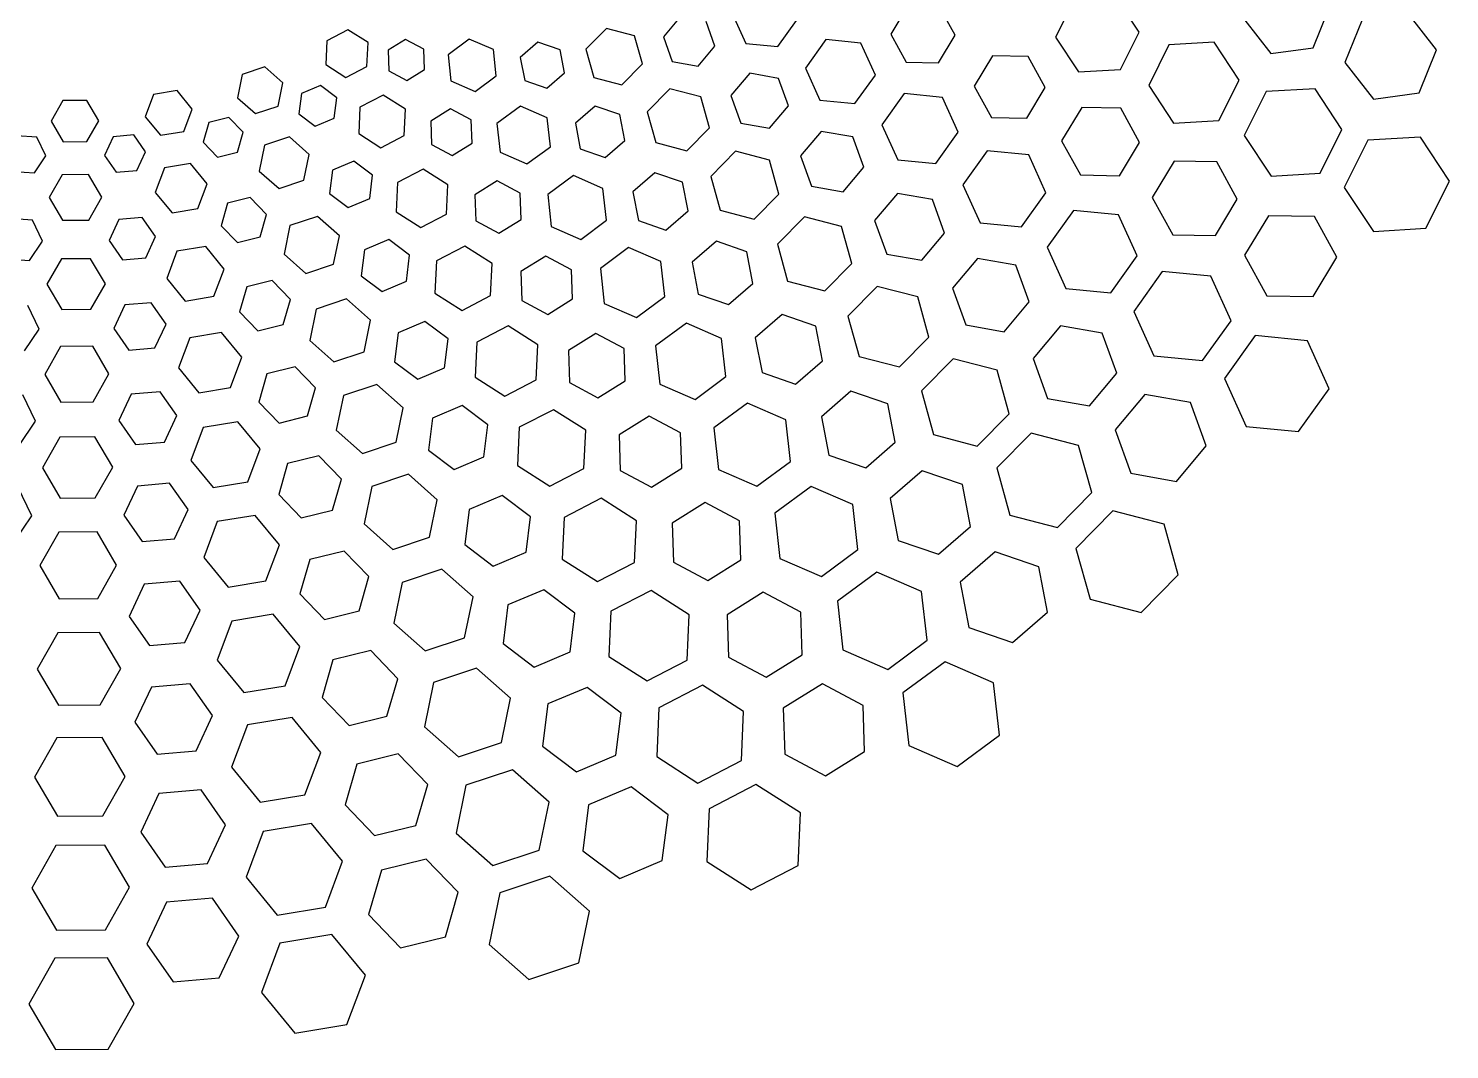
# Model space of a CAD drawing. Extents: x 6951 to 14367, y 6512 to 13929.
# Drawn here: x 10557 to 14004, y 6512 to 8990 of the extents above; entities that cross this region are included whole.
import ezdxf

# ---------------------------------------------------------------- set-up
doc = ezdxf.new("R2010")
doc.units = 0
doc.layers.get('0').update_dxf_attribs({"color": 1, "linetype": 'CONTINUOUS'})

msp = doc.modelspace()

# ---------------------------------------------------------------- linework, layer by layer
for p, q in [((13250.8, 8981), (13195, 9065.6)), ((12688.8, 9043.2), (12648.4, 8976.2)), ((12804.9, 8973.2), (12767.1, 9041.7)), ((13093.8, 9059.5), (13048.5, 8968.9)), ((13672.8, 8942.9), (13711.5, 9038.6)), ((12138, 9018), (12097, 8969.3)), ((12222.2, 8947.1), (12200.6, 9006.9)), ((12264.8, 9024.3), (12297, 8953.3)), ((12374.6, 8945.8), (12419.9, 9009.2)), ((13507.1, 9010.1), (13570.6, 8928.7)), ((13792.3, 9010.6), (13750.2, 8906.8)), ((13972.1, 8937.7), (13903.2, 9026)), ((11332.1, 8986.4), (11280.7, 8959.7)), ((11380.8, 8955.3), (11332.1, 8986.4)), ((11471.8, 8963.3), (11429.4, 8936.9)), ((11515.9, 8939.8), (11471.8, 8963.3)), ((11626.1, 8963.9), (11574.7, 8926)), ((11684.7, 8938.4), (11626.1, 8963.9)), ((11958.8, 8989.7), (11909.2, 8939.3)), ((12027.3, 8971.9), (11958.8, 8989.7)), ((12046.2, 8903.7), (12027.3, 8971.9)), ((12097, 8969.3), (12118.7, 8909.6)), ((12491.2, 8962.7), (12441.6, 8893.3)), ((12576.2, 8954.4), (12491.2, 8962.7)), ((12648.4, 8976.2), (12686.3, 8907.7)), ((12764.5, 8906.2), (12804.9, 8973.2)), ((13048.5, 8968.9), (13104.3, 8884.3)), ((13205.5, 8890.4), (13250.8, 8981)), ((11280.7, 8959.7), (11278.2, 8902)), ((11378.2, 8897.5), (11380.8, 8955.3)), ((11429.4, 8936.9), (11431.1, 8887)), ((11517.6, 8889.9), (11515.9, 8939.8)), ((11691.8, 8874.9), (11684.7, 8938.4)), ((11792.9, 8956.2), (11750.1, 8919)), ((11846.4, 8937.6), (11792.9, 8956.2)), ((11857.1, 8882), (11846.4, 8937.6)), ((11909.2, 8939.3), (11928, 8871.1)), ((12181.3, 8898.5), (12222.2, 8947.1)), ((12297, 8953.3), (12374.6, 8945.8)), ((12611.5, 8876.7), (12576.2, 8954.4)), ((13323.2, 8949.6), (13274.1, 8851.3)), ((13432.9, 8956.1), (13323.2, 8949.6)), ((13493.5, 8864.4), (13432.9, 8956.1)), ((13570.6, 8928.7), (13672.8, 8942.9)), ((13930, 8833.9), (13972.1, 8937.7)), ((11130.7, 8896.3), (11075.8, 8878)), ((11174, 8857.9), (11130.7, 8896.3)), ((11278.2, 8902), (11326.9, 8870.8)), ((11326.9, 8870.8), (11378.2, 8897.5)), ((11574.7, 8926), (11581.9, 8862.5)), ((11750.1, 8919), (11760.8, 8863.4)), ((11996.5, 8853.3), (12046.2, 8903.7)), ((12118.7, 8909.6), (12181.3, 8898.5)), ((12441.6, 8893.3), (12476.9, 8815.6)), ((12686.3, 8907.7), (12764.5, 8906.2)), ((12895.5, 8923.3), (12851, 8849.5)), ((12981.7, 8921.7), (12895.5, 8923.3)), ((13023.4, 8846.3), (12981.7, 8921.7)), ((13750.2, 8906.8), (13819, 8818.4)), ((11075.8, 8878), (11064.2, 8821.3)), ((11431.1, 8887), (11475.2, 8863.5)), ((11475.2, 8863.5), (11517.6, 8889.9)), ((11581.9, 8862.5), (11640.4, 8837)), ((11640.4, 8837), (11691.8, 8874.9)), ((11760.8, 8863.4), (11814.3, 8844.9)), ((11814.3, 8844.9), (11857.1, 8882)), ((11928, 8871.1), (11996.5, 8853.3)), ((12306.4, 8881), (12260.8, 8826.8)), ((12376.1, 8868.6), (12306.4, 8881)), ((12400.3, 8802.1), (12376.1, 8868.6)), ((12561.8, 8807.3), (12611.5, 8876.7)), ((13104.3, 8884.3), (13205.5, 8890.4)), ((13444.3, 8766.1), (13493.5, 8864.4)), ((10860.7, 8829.3), (10840.4, 8775.2)), ((10917.7, 8838.8), (10860.7, 8829.3)), ((10954.5, 8794.1), (10917.7, 8838.8)), ((11162.4, 8801.3), (11174, 8857.9)), ((11219.1, 8832.2), (11213, 8782.7)), ((11265.1, 8851.7), (11219.1, 8832.2)), ((11305, 8821.6), (11265.1, 8851.7)), ((11417.6, 8828.1), (11360.9, 8798.7)), ((11471.5, 8793.7), (11417.6, 8828.1)), ((12112.5, 8843.3), (12057.8, 8787.8)), ((12188, 8823.7), (12112.5, 8843.3)), ((12260.8, 8826.8), (12285, 8760.3)), ((12681.2, 8831.5), (12627.1, 8755.9)), ((12773.8, 8822.5), (12681.2, 8831.5)), ((12851, 8849.5), (12892.7, 8774)), ((12978.9, 8772.4), (13023.4, 8846.3)), ((13274.1, 8851.3), (13334.6, 8759.6)), ((13559.1, 8836.5), (13506, 8730.4)), ((13677.6, 8843.6), (13559.1, 8836.5)), ((13743, 8744.6), (13677.6, 8843.6)), ((13819, 8818.4), (13930, 8833.9)), ((10640.5, 8814.9), (10612, 8764.6)), ((10698.4, 8815.3), (10640.5, 8814.9)), ((10727.7, 8765.4), (10698.4, 8815.3)), ((10934.1, 8740), (10954.5, 8794.1)), ((11064.2, 8821.3), (11107.5, 8783)), ((11107.5, 8783), (11162.4, 8801.3)), ((11298.8, 8772), (11305, 8821.6)), ((11360.9, 8798.7), (11358.1, 8734.8)), ((11468.6, 8729.9), (11471.5, 8793.7)), ((11581.1, 8794.3), (11533, 8764.4)), ((11631.1, 8767.7), (11581.1, 8794.3)), ((11750.3, 8801.5), (11693.3, 8759.5)), ((11815.1, 8773.2), (11750.3, 8801.5)), ((11931.6, 8801.4), (11883.6, 8759.8)), ((11991.7, 8780.6), (11931.6, 8801.4)), ((12208.7, 8748.6), (12188, 8823.7)), ((12354.7, 8747.9), (12400.3, 8802.1)), ((12476.9, 8815.6), (12561.8, 8807.3)), ((12812.3, 8737.8), (12773.8, 8822.5)), ((13111.7, 8797.9), (13062.9, 8716.9)), ((13206.3, 8796.1), (13111.7, 8797.9)), ((13252, 8713.4), (13206.3, 8796.1)), ((10612, 8764.6), (10641.3, 8714.7)), ((10699.1, 8715.2), (10727.7, 8765.4)), ((10840.4, 8775.2), (10877.1, 8730.5)), ((10995, 8761.7), (10981.2, 8713.7)), ((11043.5, 8773.7), (10995, 8761.7)), ((11078.2, 8737.7), (11043.5, 8773.7)), ((11213, 8782.7), (11252.8, 8752.6)), ((11252.8, 8752.6), (11298.8, 8772)), ((11533, 8764.4), (11534.9, 8707.8)), ((11633, 8711.1), (11631.1, 8767.7)), ((11693.3, 8759.5), (11701.3, 8689.2)), ((11823.1, 8702.9), (11815.1, 8773.2)), ((11883.6, 8759.8), (11895.6, 8697.4)), ((12003.8, 8718.2), (11991.7, 8780.6)), ((12057.8, 8787.8), (12078.6, 8712.7)), ((12285, 8760.3), (12354.7, 8747.9)), ((12627.1, 8755.9), (12665.6, 8671.2)), ((12892.7, 8774), (12978.9, 8772.4)), ((13334.6, 8759.6), (13444.3, 8766.1)), ((10577.6, 8725.7), (10527.8, 8729.2)), ((10599.4, 8680.8), (10577.6, 8725.7)), ((10762.7, 8727), (10741.5, 8681.8)), ((10812.4, 8731.3), (10762.7, 8727)), ((10841, 8690.4), (10812.4, 8731.3)), ((10877.1, 8730.5), (10934.1, 8740)), ((11064.3, 8689.7), (11078.2, 8737.7)), ((11190.5, 8726.5), (11129.9, 8706.3)), ((11238.3, 8684.1), (11190.5, 8726.5)), ((11358.1, 8734.8), (11411.9, 8700.4)), ((11411.9, 8700.4), (11468.6, 8729.9)), ((12154, 8693.1), (12208.7, 8748.6)), ((12479.7, 8740.1), (12429.3, 8680.3)), ((12556.7, 8726.5), (12479.7, 8740.1)), ((12583.4, 8652.9), (12556.7, 8726.5)), ((12758.2, 8662.1), (12812.3, 8737.8)), ((13506, 8730.4), (13571.4, 8631.3)), ((13689.9, 8638.4), (13743, 8744.6)), ((13933.5, 8725.9), (13805.8, 8718.3)), ((14003.9, 8619.2), (13933.5, 8725.9)), ((10641.3, 8714.7), (10699.1, 8715.2)), ((10819.9, 8645.2), (10841, 8690.4)), ((10981.2, 8713.7), (11015.9, 8677.7)), ((11015.9, 8677.7), (11064.3, 8689.7)), ((11129.9, 8706.3), (11117, 8643.8)), ((11534.9, 8707.8), (11584.9, 8681.1)), ((11584.9, 8681.1), (11633, 8711.1)), ((11701.3, 8689.2), (11766.1, 8660.9)), ((11766.1, 8660.9), (11823.1, 8702.9)), ((11895.6, 8697.4), (11955.7, 8676.6)), ((11955.7, 8676.6), (12003.8, 8718.2)), ((12078.6, 8712.7), (12154, 8693.1)), ((12271.9, 8691.6), (12212, 8630.8)), ((12354.5, 8670.1), (12271.9, 8691.6)), ((12882.2, 8692.9), (12823.3, 8610.5)), ((12983.1, 8683.1), (12882.2, 8692.9)), ((13062.9, 8716.9), (13108.7, 8634.2)), ((13203.2, 8632.4), (13252, 8713.4)), ((13805.8, 8718.3), (13748.6, 8603.9)), ((10571.4, 8639.4), (10599.4, 8680.8)), ((10741.5, 8681.8), (10770.1, 8640.9)), ((10950.2, 8661.8), (10887.2, 8651.3)), ((10990.8, 8612.4), (10950.2, 8661.8)), ((11225.4, 8621.6), (11238.3, 8684.1)), ((11346.6, 8667.6), (11294.5, 8645.6)), ((11391.8, 8633.5), (11346.6, 8667.6)), ((12377.2, 8587.8), (12354.5, 8670.1)), ((12429.3, 8680.3), (12456, 8606.7)), ((12533, 8593), (12583.4, 8652.9)), ((12665.6, 8671.2), (12758.2, 8662.1)), ((13025, 8590.8), (12983.1, 8683.1)), ((13335.9, 8667.8), (13282.7, 8579.4)), ((13439.1, 8665.9), (13335.9, 8667.8)), ((13489, 8575.6), (13439.1, 8665.9)), ((10521.6, 8642.9), (10571.4, 8639.4)), ((10638.9, 8634.9), (10607.3, 8579.4)), ((10702.7, 8635.4), (10638.9, 8634.9)), ((10735.1, 8580.3), (10702.7, 8635.4)), ((10770.1, 8640.9), (10819.9, 8645.2)), ((10887.2, 8651.3), (10864.7, 8591.5)), ((11117, 8643.8), (11164.8, 8601.4)), ((11164.8, 8601.4), (11225.4, 8621.6)), ((11294.5, 8645.6), (11287.5, 8589.4)), ((11384.8, 8577.3), (11391.8, 8633.5)), ((11514.8, 8648.3), (11452, 8615.7)), ((11574.5, 8610.2), (11514.8, 8648.3)), ((11693.9, 8619.8), (11640, 8586.2)), ((11750, 8589.9), (11693.9, 8619.8)), ((11879.2, 8632.9), (11816.5, 8586.6)), ((11950.6, 8601.7), (11879.2, 8632.9)), ((12076.6, 8639.8), (12023.1, 8593.4)), ((12143.5, 8616.7), (12076.6, 8639.8)), ((12212, 8630.8), (12234.7, 8548.5)), ((13108.7, 8634.2), (13203.2, 8632.4)), ((13571.4, 8631.3), (13689.9, 8638.4)), ((13946.7, 8504.8), (14003.9, 8619.2)), ((10864.7, 8591.5), (10905.3, 8542.2)), ((10968.3, 8552.6), (10990.8, 8612.4)), ((11287.5, 8589.4), (11332.7, 8555.2)), ((11452, 8615.7), (11448.9, 8545)), ((11571.3, 8539.5), (11574.5, 8610.2)), ((11640, 8586.2), (11642.1, 8522.6)), ((11752.2, 8526.4), (11750, 8589.9)), ((11816.5, 8586.6), (11825.2, 8509.2)), ((11959.3, 8524.3), (11950.6, 8601.7)), ((12023.1, 8593.4), (12036.5, 8523.9)), ((12156.9, 8547.1), (12143.5, 8616.7)), ((12317.3, 8527), (12377.2, 8587.8)), ((12456, 8606.7), (12533, 8593)), ((12665, 8589.4), (12609.5, 8523.5)), ((12749.9, 8574.4), (12665, 8589.4)), ((12823.3, 8610.5), (12865.2, 8518.2)), ((12966, 8508.4), (13025, 8590.8)), ((13748.6, 8603.9), (13819.1, 8497.2)), ((10607.3, 8579.4), (10639.7, 8524.3)), ((10703.6, 8524.8), (10735.1, 8580.3)), ((10905.3, 8542.2), (10968.3, 8552.6)), ((11040.2, 8565.5), (11024.6, 8511.1)), ((11095.2, 8579.2), (11040.2, 8565.5)), ((11134.5, 8538.4), (11095.2, 8579.2)), ((11332.7, 8555.2), (11384.8, 8577.3)), ((12234.7, 8548.5), (12317.3, 8527)), ((12779.3, 8493.3), (12749.9, 8574.4)), ((13091.6, 8548.4), (13027.7, 8459)), ((13201, 8537.8), (13091.6, 8548.4)), ((13282.7, 8579.4), (13332.6, 8489.1)), ((13435.8, 8487.2), (13489, 8575.6)), ((10566.6, 8524.7), (10510.1, 8528.7)), ((10591.4, 8473.8), (10566.6, 8524.7)), ((10639.7, 8524.3), (10703.6, 8524.8)), ((10776.6, 8526.3), (10752.6, 8475)), ((10833.1, 8531.1), (10776.6, 8526.3)), ((10865.5, 8484.7), (10833.1, 8531.1)), ((11118.8, 8484), (11134.5, 8538.4)), ((11258.3, 8533.7), (11191.2, 8511.4)), ((11311.3, 8486.8), (11258.3, 8533.7)), ((11448.9, 8545), (11508.5, 8506.9)), ((11508.5, 8506.9), (11571.3, 8539.5)), ((11642.1, 8522.6), (11698.2, 8492.7)), ((11698.2, 8492.7), (11752.2, 8526.4)), ((11896.6, 8478), (11959.3, 8524.3)), ((12036.5, 8523.9), (12103.4, 8500.7)), ((12103.4, 8500.7), (12156.9, 8547.1)), ((12439, 8532.3), (12373.7, 8466)), ((12529.1, 8508.9), (12439, 8532.3)), ((12609.5, 8523.5), (12638.9, 8442.4)), ((12865.2, 8518.2), (12966, 8508.4)), ((13246.4, 8437.7), (13201, 8537.8)), ((13564.4, 8535.3), (13506.6, 8439.4)), ((13676.4, 8533.2), (13564.4, 8535.3)), ((13730.6, 8435.2), (13676.4, 8533.2)), ((10841.5, 8433.4), (10865.5, 8484.7)), ((11024.6, 8511.1), (11063.9, 8470.3)), ((11063.9, 8470.3), (11118.8, 8484)), ((11191.2, 8511.4), (11177, 8442)), ((11297.1, 8417.5), (11311.3, 8486.8)), ((11825.2, 8509.2), (11896.6, 8478)), ((12553.8, 8419.2), (12529.1, 8508.9)), ((12723.8, 8427.3), (12779.3, 8493.3)), ((13332.6, 8489.1), (13435.8, 8487.2)), ((13819.1, 8497.2), (13946.7, 8504.8)), ((10559.7, 8426.8), (10591.4, 8473.8)), ((10752.6, 8475), (10785.1, 8428.5)), ((10917.3, 8449.1), (10892.4, 8382.9)), ((10987.1, 8460.7), (10917.3, 8449.1)), ((11032, 8406.1), (10987.1, 8460.7)), ((11372.2, 8452.8), (11364.4, 8389.7)), ((11430.8, 8477.6), (11372.2, 8452.8)), ((11481.5, 8439.3), (11430.8, 8477.6)), ((11615.8, 8461.5), (11546.6, 8425.6)), ((11681.5, 8419.6), (11615.8, 8461.5)), ((12012.8, 8458.1), (11944.2, 8407.4)), ((12091, 8423.9), (12012.8, 8458.1)), ((12225.6, 8473.5), (12166.5, 8422.3)), ((12299.6, 8448), (12225.6, 8473.5)), ((12314.4, 8371.1), (12299.6, 8448)), ((12373.7, 8466), (12398.5, 8376.3)), ((13027.7, 8459), (13073.1, 8359)), ((10503.2, 8430.9), (10559.7, 8426.8)), ((10637, 8430.5), (10602, 8369)), ((10707.7, 8431.1), (10637, 8430.5)), ((10743.6, 8370.1), (10707.7, 8431.1)), ((10785.1, 8428.5), (10841.5, 8433.4)), ((11177, 8442), (11229.9, 8395.1)), ((11229.9, 8395.1), (11297.1, 8417.5)), ((11473.7, 8376.2), (11481.5, 8439.3)), ((11546.6, 8425.6), (11543.1, 8347.8)), ((11678, 8341.7), (11681.5, 8419.6)), ((11811.8, 8437.5), (11751.7, 8400)), ((11874.3, 8404.2), (11811.8, 8437.5)), ((12100.6, 8339.1), (12091, 8423.9)), ((12166.5, 8422.3), (12181.4, 8345.4)), ((12488.5, 8352.9), (12553.8, 8419.2)), ((12638.9, 8442.4), (12723.8, 8427.3)), ((12859, 8431.7), (12798.1, 8359.4)), ((12952.1, 8415.2), (12859, 8431.7)), ((12984.3, 8326.3), (12952.1, 8415.2)), ((13182.5, 8348.3), (13246.4, 8437.7)), ((13506.6, 8439.4), (13560.8, 8341.3)), ((13672.8, 8339.2), (13730.6, 8435.2)), ((10892.4, 8382.9), (10937.3, 8328.2)), ((11007.1, 8339.8), (11032, 8406.1)), ((11148.6, 8378.3), (11086.9, 8363)), ((11192.7, 8332.5), (11148.6, 8378.3)), ((11364.4, 8389.7), (11415.1, 8351.4)), ((11415.1, 8351.4), (11473.7, 8376.2)), ((11751.7, 8400), (11754.1, 8329.3)), ((11876.7, 8333.4), (11874.3, 8404.2)), ((11944.2, 8407.4), (11953.7, 8322.6)), ((12398.5, 8376.3), (12488.5, 8352.9)), ((13306.9, 8399.9), (13237.8, 8303.3)), ((13425, 8388.4), (13306.9, 8399.9)), ((13474.1, 8280.3), (13425, 8388.4)), ((10602, 8369), (10637.9, 8308)), ((10708.6, 8308.5), (10743.6, 8370.1)), ((11086.9, 8363), (11069.3, 8301.9)), ((11543.1, 8347.8), (11608.8, 8305.8)), ((11608.8, 8305.8), (11678, 8341.7)), ((12181.4, 8345.4), (12255.3, 8319.9)), ((12255.3, 8319.9), (12314.4, 8371.1)), ((12615.8, 8363.9), (12544.7, 8291.7)), ((12713.9, 8338.4), (12615.8, 8363.9)), ((12798.1, 8359.4), (12830.3, 8270.5)), ((13073.1, 8359), (13182.5, 8348.3)), ((10583.1, 8260), (10555.3, 8317.2)), ((10637.9, 8308), (10708.6, 8308.5)), ((10791, 8318.9), (10764.1, 8261.4)), ((10854.4, 8324.4), (10791, 8318.9)), ((10890.8, 8272.3), (10854.4, 8324.4)), ((10937.3, 8328.2), (11007.1, 8339.8)), ((11175.1, 8271.4), (11192.7, 8332.5)), ((11254.9, 8308.9), (11239.3, 8232.5)), ((11328.8, 8333.5), (11254.9, 8308.9)), ((11387.1, 8281.8), (11328.8, 8333.5)), ((11754.1, 8329.3), (11816.6, 8295.9)), ((11816.6, 8295.9), (11876.7, 8333.4)), ((11953.7, 8322.6), (12031.9, 8288.5)), ((12031.9, 8288.5), (12100.6, 8339.1)), ((12740.9, 8240.8), (12713.9, 8338.4)), ((12923.4, 8253.9), (12984.3, 8326.3)), ((13560.8, 8341.3), (13672.8, 8339.2)), ((11069.3, 8301.9), (11113.4, 8256.1)), ((11371.5, 8205.5), (11387.1, 8281.8)), ((11518.7, 8279.1), (11453.5, 8251.5)), ((11575.2, 8236.4), (11518.7, 8279.1)), ((12153, 8274.6), (12078.1, 8219.4)), ((12238.3, 8237.4), (12153, 8274.6)), ((12385.1, 8295.7), (12320, 8239.2)), ((12466.6, 8267.5), (12385.1, 8295.7)), ((12544.7, 8291.7), (12571.7, 8194.1)), ((13237.8, 8303.3), (13286.9, 8195.3)), ((13405, 8183.7), (13474.1, 8280.3)), ((10547.5, 8207.3), (10583.1, 8260)), ((10764.1, 8261.4), (10800.5, 8209.2)), ((10863.8, 8214.7), (10890.8, 8272.3)), ((10948.5, 8239.2), (10921.1, 8166.2)), ((11025.4, 8252), (10948.5, 8239.2)), ((11074.9, 8191.8), (11025.4, 8252)), ((11113.4, 8256.1), (11175.1, 8271.4)), ((11453.5, 8251.5), (11444.7, 8181.2)), ((11720.4, 8268), (11644.7, 8228.7)), ((11792.3, 8222), (11720.4, 8268)), ((11933, 8250), (11866.6, 8208.6)), ((12002.1, 8213.1), (11933, 8250)), ((12320, 8239.2), (12336.3, 8154.6)), ((12483, 8182.9), (12466.6, 8267.5)), ((12669.8, 8168.6), (12740.9, 8240.8)), ((12830.3, 8270.5), (12923.4, 8253.9)), ((13060.1, 8268.2), (12993.6, 8189.2)), ((13161.7, 8250.1), (13060.1, 8268.2)), ((13196.9, 8153.1), (13161.7, 8250.1)), ((13532, 8244.5), (13457.7, 8140.5)), ((13659.3, 8232.1), (13532, 8244.5)), ((10635, 8218.3), (10596.5, 8150.5)), ((10712.9, 8218.9), (10635, 8218.3)), ((10752.4, 8151.7), (10712.9, 8218.9)), ((10800.5, 8209.2), (10863.8, 8214.7)), ((11239.3, 8232.5), (11297.6, 8180.8)), ((11297.6, 8180.8), (11371.5, 8205.5)), ((11566.5, 8166.1), (11575.2, 8236.4)), ((11644.7, 8228.7), (11640.9, 8143.4)), ((11788.5, 8136.8), (11792.3, 8222)), ((11866.6, 8208.6), (11869.3, 8130.4)), ((12004.7, 8134.9), (12002.1, 8213.1)), ((12078.1, 8219.4), (12088.6, 8126.9)), ((12248.7, 8145), (12238.3, 8237.4)), ((13712.2, 8115.6), (13659.3, 8232.1)), ((11047.5, 8118.8), (11074.9, 8191.8)), ((11444.7, 8181.2), (11501.2, 8138.6)), ((12417.8, 8126.4), (12483, 8182.9)), ((12571.7, 8194.1), (12669.8, 8168.6)), ((12800.1, 8188.5), (12722.9, 8110.2)), ((12906.4, 8160.8), (12800.1, 8188.5)), ((12993.6, 8189.2), (13028.8, 8092.2)), ((13286.9, 8195.3), (13405, 8183.7)), ((10596.5, 8150.5), (10636, 8083.3)), ((10713.9, 8083.9), (10752.4, 8151.7)), ((10921.1, 8166.2), (10970.6, 8106)), ((11135.6, 8151.5), (11116, 8083.4)), ((11204.4, 8168.5), (11135.6, 8151.5)), ((11253.5, 8117.5), (11204.4, 8168.5)), ((11501.2, 8138.6), (11566.5, 8166.1)), ((11640.9, 8143.4), (11712.8, 8097.5)), ((11712.8, 8097.5), (11788.5, 8136.8)), ((11938.3, 8093.5), (12004.7, 8134.9)), ((12173.8, 8089.7), (12248.7, 8145)), ((12336.3, 8154.6), (12417.8, 8126.4)), ((12935.7, 8054.9), (12906.4, 8160.8)), ((13130.4, 8074.1), (13196.9, 8153.1)), ((13457.7, 8140.5), (13510.5, 8024)), ((10574.5, 8036.7), (10543.5, 8100.4)), ((10806.1, 8102.4), (10776.1, 8038.2)), ((10876.6, 8108.4), (10806.1, 8102.4)), ((10917.2, 8050.4), (10876.6, 8108.4)), ((10970.6, 8106), (11047.5, 8118.8)), ((11233.9, 8049.5), (11253.5, 8117.5)), ((11401.9, 8126), (11320.9, 8099)), ((11465.7, 8069.3), (11401.9, 8126)), ((11869.3, 8130.4), (11938.3, 8093.5)), ((12088.6, 8126.9), (12173.8, 8089.7)), ((12552, 8109.6), (12480.6, 8047.6)), ((12641.4, 8078.7), (12552, 8109.6)), ((12722.9, 8110.2), (12752.2, 8004.2)), ((13265, 8101.6), (13192.9, 8015.8)), ((13375.3, 8082), (13265, 8101.6)), ((13637.8, 8011.6), (13712.2, 8115.6)), ((10636, 8083.3), (10713.9, 8083.9)), ((11116, 8083.4), (11165.2, 8032.4)), ((11320.9, 8099), (11303.8, 8015.4)), ((11448.6, 7985.7), (11465.7, 8069.3)), ((11609.1, 8074.9), (11537, 8044.4)), ((11671.5, 8027.7), (11609.1, 8074.9)), ((12301.3, 8080.7), (12219.8, 8020.5)), ((12394.2, 8040.1), (12301.3, 8080.7)), ((12659.3, 7985.8), (12641.4, 8078.7)), ((13028.8, 8092.2), (13130.4, 8074.1)), ((13413.5, 7976.7), (13375.3, 8082)), ((10534.8, 7978.1), (10574.5, 8036.7)), ((10776.1, 8038.2), (10816.6, 7980.2)), ((10887.2, 7986.3), (10917.2, 8050.4)), ((11065.1, 8035.5), (10980.9, 8021.5)), ((11119.3, 7969.6), (11065.1, 8035.5)), ((11165.2, 8032.4), (11233.9, 8049.5)), ((11537, 8044.4), (11527.4, 7966.8)), ((11830.2, 8064.8), (11747.6, 8022)), ((11908.6, 8014.8), (11830.2, 8064.8)), ((12062.7, 8049.4), (11989.6, 8003.8)), ((12138.8, 8008.8), (12062.7, 8049.4)), ((12405.5, 7939.4), (12394.2, 8040.1)), ((12480.6, 8047.6), (12498.5, 7954.8)), ((12858.5, 7976.6), (12935.7, 8054.9)), ((10632.9, 7998.2), (10590.8, 7924)), ((10718.2, 7998.9), (10632.9, 7998.2)), ((10761.5, 7925.3), (10718.2, 7998.9)), ((10980.9, 8021.5), (10950.9, 7941.6)), ((11303.8, 8015.4), (11367.7, 7958.7)), ((11661.9, 7950.1), (11671.5, 8027.7)), ((11747.6, 8022), (11743.4, 7929)), ((11904.4, 7921.8), (11908.6, 8014.8)), ((11989.6, 8003.8), (11992.5, 7917.6)), ((12141.7, 7922.6), (12138.8, 8008.8)), ((12219.8, 8020.5), (12231.1, 7919.8)), ((12752.2, 8004.2), (12858.5, 7976.6)), ((12989.4, 8008.1), (12906.1, 7923.5)), ((13104.3, 7978.2), (12989.4, 8008.1)), ((13192.9, 8015.8), (13231.1, 7910.5)), ((13510.5, 8024), (13637.8, 8011.6)), ((10816.6, 7980.2), (10887.2, 7986.3)), ((11089.3, 7889.7), (11119.3, 7969.6)), ((11367.7, 7958.7), (11448.6, 7985.7)), ((11527.4, 7966.8), (11589.8, 7919.6)), ((12587.9, 7923.9), (12659.3, 7985.8)), ((13135.9, 7863.8), (13104.3, 7978.2)), ((13341.4, 7890.9), (13413.5, 7976.7)), ((10950.9, 7941.6), (11005.1, 7875.7)), ((11185.8, 7933.9), (11164.1, 7858.7)), ((11261.7, 7952.7), (11185.8, 7933.9)), ((11316, 7896.3), (11261.7, 7952.7)), ((11589.8, 7919.6), (11661.9, 7950.1)), ((11743.4, 7929), (11821.8, 7879)), ((12324, 7879.3), (12405.5, 7939.4)), ((12498.5, 7954.8), (12587.9, 7923.9)), ((10590.8, 7924), (10634, 7850.4)), ((10719.3, 7851.1), (10761.5, 7925.3)), ((11294.3, 7821.1), (11316, 7896.3)), ((11478.5, 7908.2), (11390.3, 7878.8)), ((11548.1, 7846.4), (11478.5, 7908.2)), ((11821.8, 7879), (11904.4, 7921.8)), ((11992.5, 7917.6), (12068.5, 7877)), ((12068.5, 7877), (12141.7, 7922.6)), ((12231.1, 7919.8), (12324, 7879.3)), ((12725.1, 7916.6), (12647.1, 7849)), ((12822.6, 7882.9), (12725.1, 7916.6)), ((12906.1, 7923.5), (12937.7, 7809.1)), ((13231.1, 7910.5), (13341.4, 7890.9)), ((10565.6, 7807.1), (10531.4, 7877.4)), ((10821.5, 7879.6), (10788.4, 7808.7)), ((10899.5, 7886.3), (10821.5, 7879.6)), ((10944.3, 7822.2), (10899.5, 7886.3)), ((11005.1, 7875.7), (11089.3, 7889.7)), ((11390.3, 7878.8), (11371.6, 7787.6)), ((12455.8, 7878.5), (12367.4, 7813.3)), ((12556.5, 7834.6), (12455.8, 7878.5)), ((12842.2, 7781.5), (12822.6, 7882.9)), ((13052.6, 7779.2), (13135.9, 7863.8)), ((10634, 7850.4), (10719.3, 7851.1)), ((11164.1, 7858.7), (11218.4, 7802.3)), ((11529.5, 7755.3), (11548.1, 7846.4)), ((11705.8, 7856.5), (11626.4, 7822.9)), ((11774.6, 7804.5), (11705.8, 7856.5)), ((11946.3, 7850.1), (11856.4, 7803.4)), ((12031.7, 7795.5), (11946.3, 7850.1)), ((12198.5, 7839.4), (12118.2, 7789.4)), ((12281.9, 7794.9), (12198.5, 7839.4)), ((12568.8, 7725.4), (12556.5, 7834.6)), ((12647.1, 7849), (12666.7, 7747.7)), ((10521.8, 7742.2), (10565.6, 7807.1)), ((10788.4, 7808.7), (10833.2, 7744.6)), ((10911.2, 7751.3), (10944.3, 7822.2)), ((11014.9, 7793.2), (10982.2, 7706.1)), ((11106.7, 7808.4), (11014.9, 7793.2)), ((11165.8, 7736.6), (11106.7, 7808.4)), ((11218.4, 7802.3), (11294.3, 7821.1)), ((11626.4, 7822.9), (11615.8, 7737.3)), ((11764, 7719), (11774.6, 7804.5)), ((11856.4, 7803.4), (11851.8, 7702.2)), ((12027.2, 7694.3), (12031.7, 7795.5)), ((12285.1, 7700.4), (12281.9, 7794.9)), ((12367.4, 7813.3), (12379.7, 7704.1)), ((12937.7, 7809.1), (13052.6, 7779.2)), ((13187.5, 7819.4), (13097.8, 7728.3)), ((13311.3, 7787.2), (13187.5, 7819.4)), ((10630.8, 7767.4), (10584.9, 7686.5)), ((10723.8, 7768.1), (10630.8, 7767.4)), ((10770.9, 7687.9), (10723.8, 7768.1)), ((11371.6, 7787.6), (11441.2, 7725.9)), ((12118.2, 7789.4), (12121.4, 7694.9)), ((12764.2, 7713.9), (12842.2, 7781.5)), ((13345.3, 7663.9), (13311.3, 7787.2)), ((10833.2, 7744.6), (10911.2, 7751.3)), ((11133.1, 7649.5), (11165.8, 7736.6)), ((11323.1, 7721.8), (11239.4, 7701.1)), ((11382.9, 7659.7), (11323.1, 7721.8)), ((11441.2, 7725.9), (11529.5, 7755.3)), ((11615.8, 7737.3), (11684.6, 7685.4)), ((12480.4, 7660.1), (12568.8, 7725.4)), ((12666.7, 7747.7), (12764.2, 7713.9)), ((13097.8, 7728.3), (13131.8, 7605)), ((10725, 7606.9), (10770.9, 7687.9)), ((10982.2, 7706.1), (11041.3, 7634.2)), ((11239.4, 7701.1), (11215.5, 7618.2)), ((11684.6, 7685.4), (11764, 7719)), ((11851.8, 7702.2), (11937.2, 7647.6)), ((11937.2, 7647.6), (12027.2, 7694.3)), ((12121.4, 7694.9), (12204.8, 7650.4)), ((12204.8, 7650.4), (12285.1, 7700.4)), ((12379.7, 7704.1), (12480.4, 7660.1)), ((12901.4, 7720), (12816.8, 7646.6)), ((13007.3, 7683.4), (12901.4, 7720)), ((10584.9, 7686.5), (10632, 7606.2)), ((11359, 7576.9), (11382.9, 7659.7)), ((11559.6, 7677.9), (11463.5, 7645.8)), ((11635.4, 7610.6), (11559.6, 7677.9)), ((12614.6, 7670.8), (12519.1, 7600.3)), ((12723.4, 7623.3), (12614.6, 7670.8)), ((13028.5, 7573.4), (13007.3, 7683.4)), ((13255.6, 7572.8), (13345.3, 7663.9)), ((10838.1, 7641.3), (10801.6, 7563.2)), ((10924, 7648.7), (10838.1, 7641.3)), ((10973.4, 7578), (10924, 7648.7)), ((11041.3, 7634.2), (11133.1, 7649.5)), ((11215.5, 7618.2), (11275.3, 7556.1)), ((11463.5, 7645.8), (11443.2, 7546.6)), ((11807, 7627.9), (11719.9, 7591.1)), ((11882.5, 7570.9), (11807, 7627.9)), ((12067.3, 7626.3), (11969.7, 7575.7)), ((12159.9, 7567.1), (12067.3, 7626.3)), ((12339.2, 7621.8), (12251.6, 7567.2)), ((12430.3, 7573.2), (12339.2, 7621.8)), ((12736.7, 7505.3), (12723.4, 7623.3)), ((12816.8, 7646.6), (12838, 7536.6)), ((10632, 7606.2), (10725, 7606.9)), ((11615.1, 7511.4), (11635.4, 7610.6)), ((11719.9, 7591.1), (11708.3, 7497.2)), ((12519.1, 7600.3), (12532.4, 7482.3)), ((13131.8, 7605), (13255.6, 7572.8)), ((10801.6, 7563.2), (10850.9, 7492.5)), ((10936.8, 7499.9), (10973.4, 7578)), ((11050.8, 7551.7), (11015.2, 7456.8)), ((11150.8, 7568.3), (11050.8, 7551.7)), ((11215.1, 7490), (11150.8, 7568.3)), ((11275.3, 7556.1), (11359, 7576.9)), ((11870.8, 7477.1), (11882.5, 7570.9)), ((11969.7, 7575.7), (11964.8, 7465.9)), ((12155, 7457.3), (12159.9, 7567.1)), ((12251.6, 7567.2), (12255.1, 7464)), ((12433.8, 7470), (12430.3, 7573.2)), ((12943.9, 7500), (13028.5, 7573.4)), ((10628.5, 7523.2), (10578.5, 7435.1)), ((10729.8, 7524), (10628.5, 7523.2)), ((10781.1, 7436.6), (10729.8, 7524)), ((11443.2, 7546.6), (11519, 7479.3)), ((12838, 7536.6), (12943.9, 7500)), ((10850.9, 7492.5), (10936.8, 7499.9)), ((11179.5, 7395.1), (11215.1, 7490)), ((11387.3, 7480.2), (11295.5, 7457.5)), ((11452.9, 7412.1), (11387.3, 7480.2)), ((11519, 7479.3), (11615.1, 7511.4)), ((11708.3, 7497.2), (11783.7, 7440.2)), ((12532.4, 7482.3), (12641.2, 7434.8)), ((12641.2, 7434.8), (12736.7, 7505.3)), ((11015.2, 7456.8), (11079.6, 7378.5)), ((11295.5, 7457.5), (11269.3, 7366.6)), ((11783.7, 7440.2), (11870.8, 7477.1)), ((11964.8, 7465.9), (12057.4, 7406.7)), ((12057.4, 7406.7), (12155, 7457.3)), ((12255.1, 7464), (12346.2, 7415.5)), ((12346.2, 7415.5), (12433.8, 7470)), ((12780.8, 7453.4), (12677.9, 7377.4)), ((12898, 7402.2), (12780.8, 7453.4)), ((10578.5, 7435.1), (10629.8, 7347.7)), ((10731.1, 7348.5), (10781.1, 7436.6)), ((11426.7, 7321.3), (11452.9, 7412.1)), ((11644.1, 7437.9), (11539.8, 7403.2)), ((11726.3, 7365), (11644.1, 7437.9)), ((10855.4, 7391.9), (10815.4, 7306.3)), ((10949.6, 7400), (10855.4, 7391.9)), ((11003.8, 7322.5), (10949.6, 7400)), ((11079.6, 7378.5), (11179.5, 7395.1)), ((11539.8, 7403.2), (11517.8, 7295.5)), ((11912, 7390.9), (11816.9, 7350.7)), ((11994.3, 7328.7), (11912, 7390.9)), ((12191.7, 7396.2), (12086.3, 7341.5)), ((12291.7, 7332.3), (12191.7, 7396.2)), ((12482.6, 7399.9), (12387.6, 7340.7)), ((12581.5, 7347.2), (12482.6, 7399.9)), ((12677.9, 7377.4), (12692.2, 7250.3)), ((12912.3, 7275.1), (12898, 7402.2)), ((10629.8, 7347.7), (10731.1, 7348.5)), ((11269.3, 7366.6), (11334.9, 7298.5)), ((11704.3, 7257.3), (11726.3, 7365)), ((11816.9, 7350.7), (11804.2, 7248.3)), ((12585.2, 7235.3), (12581.5, 7347.2)), ((10963.7, 7236.9), (11003.8, 7322.5)), ((11196.7, 7318.1), (11088.2, 7300.1)), ((11266.5, 7233.2), (11196.7, 7318.1)), ((11334.9, 7298.5), (11426.7, 7321.3)), ((11981.6, 7226.3), (11994.3, 7328.7)), ((12086.3, 7341.5), (12081, 7223)), ((12286.4, 7213.7), (12291.7, 7332.3)), ((12387.6, 7340.7), (12391.3, 7228.8)), ((10815.4, 7306.3), (10869.5, 7228.7)), ((11088.2, 7300.1), (11049.6, 7197.2)), ((11517.8, 7295.5), (11600, 7222.6)), ((12809.4, 7199.2), (12912.3, 7275.1)), ((10626.1, 7268.9), (10571.8, 7173.3)), ((10736, 7269.7), (10626.1, 7268.9)), ((10791.6, 7174.9), (10736, 7269.7)), ((11600, 7222.6), (11704.3, 7257.3)), ((11804.2, 7248.3), (11886.6, 7186.1)), ((12692.2, 7250.3), (12809.4, 7199.2)), ((10869.5, 7228.7), (10963.7, 7236.9)), ((11227.8, 7130.3), (11266.5, 7233.2)), ((11353.7, 7204.9), (11325.1, 7105.7)), ((11453.9, 7229.7), (11353.7, 7204.9)), ((11525.5, 7155.4), (11453.9, 7229.7)), ((11886.6, 7186.1), (11981.6, 7226.3)), ((12081, 7223), (12181, 7159)), ((12181, 7159), (12286.4, 7213.7)), ((12391.3, 7228.8), (12490.2, 7176.1)), ((12490.2, 7176.1), (12585.2, 7235.3)), ((10571.8, 7173.3), (10627.5, 7078.5)), ((10737.4, 7079.3), (10791.6, 7174.9)), ((11049.6, 7197.2), (11119.4, 7112.3)), ((11730.9, 7191.2), (11618.3, 7153.7)), ((11819.8, 7112.5), (11730.9, 7191.2)), ((10976.2, 7142.2), (10873.4, 7133.3)), ((11035.3, 7057.6), (10976.2, 7142.2)), ((11496.9, 7056.2), (11525.5, 7155.4)), ((11618.3, 7153.7), (11594.5, 7037.4)), ((12018.9, 7149.4), (11915.8, 7105.7)), ((12108.3, 7081.9), (12018.9, 7149.4)), ((12321.7, 7155.5), (12208.2, 7096.6)), ((12429.5, 7086.7), (12321.7, 7155.5)), ((10873.4, 7133.3), (10829.7, 7039.8)), ((11119.4, 7112.3), (11227.8, 7130.3)), ((11325.1, 7105.7), (11396.7, 7031.4)), ((11795.9, 6996.2), (11819.8, 7112.5)), ((11915.8, 7105.7), (11902, 6994.6)), ((10627.5, 7078.5), (10737.4, 7079.3)), ((12094.5, 6970.7), (12108.3, 7081.9)), ((12208.2, 7096.6), (12202.5, 6968.8)), ((12423.8, 6958.9), (12429.5, 7086.7)), ((10829.7, 7039.8), (10888.7, 6955.2)), ((10991.6, 6964.1), (11035.3, 7057.6)), ((11126.7, 7041.4), (11085, 6930.2)), ((11243.8, 7060.8), (11126.7, 7041.4)), ((11319.2, 6969.1), (11243.8, 7060.8)), ((11396.7, 7031.4), (11496.9, 7056.2)), ((11594.5, 7037.4), (11683.3, 6958.6)), ((10623.6, 7007.3), (10565.1, 6904.1)), ((10742.3, 7008.2), (10623.6, 7007.3)), ((10802.5, 6905.9), (10742.3, 7008.2)), ((10888.7, 6955.2), (10991.6, 6964.1)), ((11277.5, 6858), (11319.2, 6969.1)), ((11521.7, 6974.5), (11413, 6947.5)), ((11599.4, 6893.8), (11521.7, 6974.5)), ((11683.3, 6958.6), (11795.9, 6996.2)), ((11902, 6994.6), (11991.3, 6927.1)), ((11991.3, 6927.1), (12094.5, 6970.7)), ((12202.5, 6968.8), (12310.3, 6900)), ((11085, 6930.2), (11160.4, 6838.5)), ((11413, 6947.5), (11382, 6839.9)), ((11821.8, 6933.1), (11700.5, 6892.7)), ((11917.5, 6848.3), (11821.8, 6933.1)), ((12310.3, 6900), (12423.8, 6958.9)), ((10565.1, 6904.1), (10625.2, 6801.7)), ((10743.9, 6802.6), (10802.5, 6905.9)), ((11568.4, 6786.1), (11599.4, 6893.8)), ((10891.7, 6869.8), (10844.2, 6768.4)), ((11003.3, 6879.4), (10891.7, 6869.8)), ((11067.4, 6787.6), (11003.3, 6879.4)), ((11700.5, 6892.7), (11674.8, 6767.4)), ((11160.4, 6838.5), (11277.5, 6858)), ((11382, 6839.9), (11459.7, 6759.2)), ((11891.8, 6723), (11917.5, 6848.3)), ((10625.2, 6801.7), (10743.9, 6802.6)), ((11293.2, 6791.7), (11167, 6770.7)), ((11374.4, 6692.9), (11293.2, 6791.7)), ((10844.2, 6768.4), (10908.4, 6676.5)), ((11020, 6686.2), (11067.4, 6787.6)), ((11167, 6770.7), (11122.1, 6651)), ((11459.7, 6759.2), (11568.4, 6786.1)), ((11674.8, 6767.4), (11770.5, 6682.6)), ((10621.1, 6733.7), (10558, 6622.5)), ((10749, 6734.7), (10621.1, 6733.7)), ((10813.7, 6624.4), (10749, 6734.7)), ((11770.5, 6682.6), (11891.8, 6723)), ((11329.5, 6573.2), (11374.4, 6692.9)), ((10908.4, 6676.5), (11020, 6686.2)), ((10558, 6622.5), (10622.8, 6512.2)), ((10750.6, 6513.2), (10813.7, 6624.4)), ((11122.1, 6651), (11203.3, 6552.2)), ((11203.3, 6552.2), (11329.5, 6573.2)), ((10622.8, 6512.2), (10750.6, 6513.2))]:
    msp.add_line(p, q)

doc.saveas('drawing.dxf')
